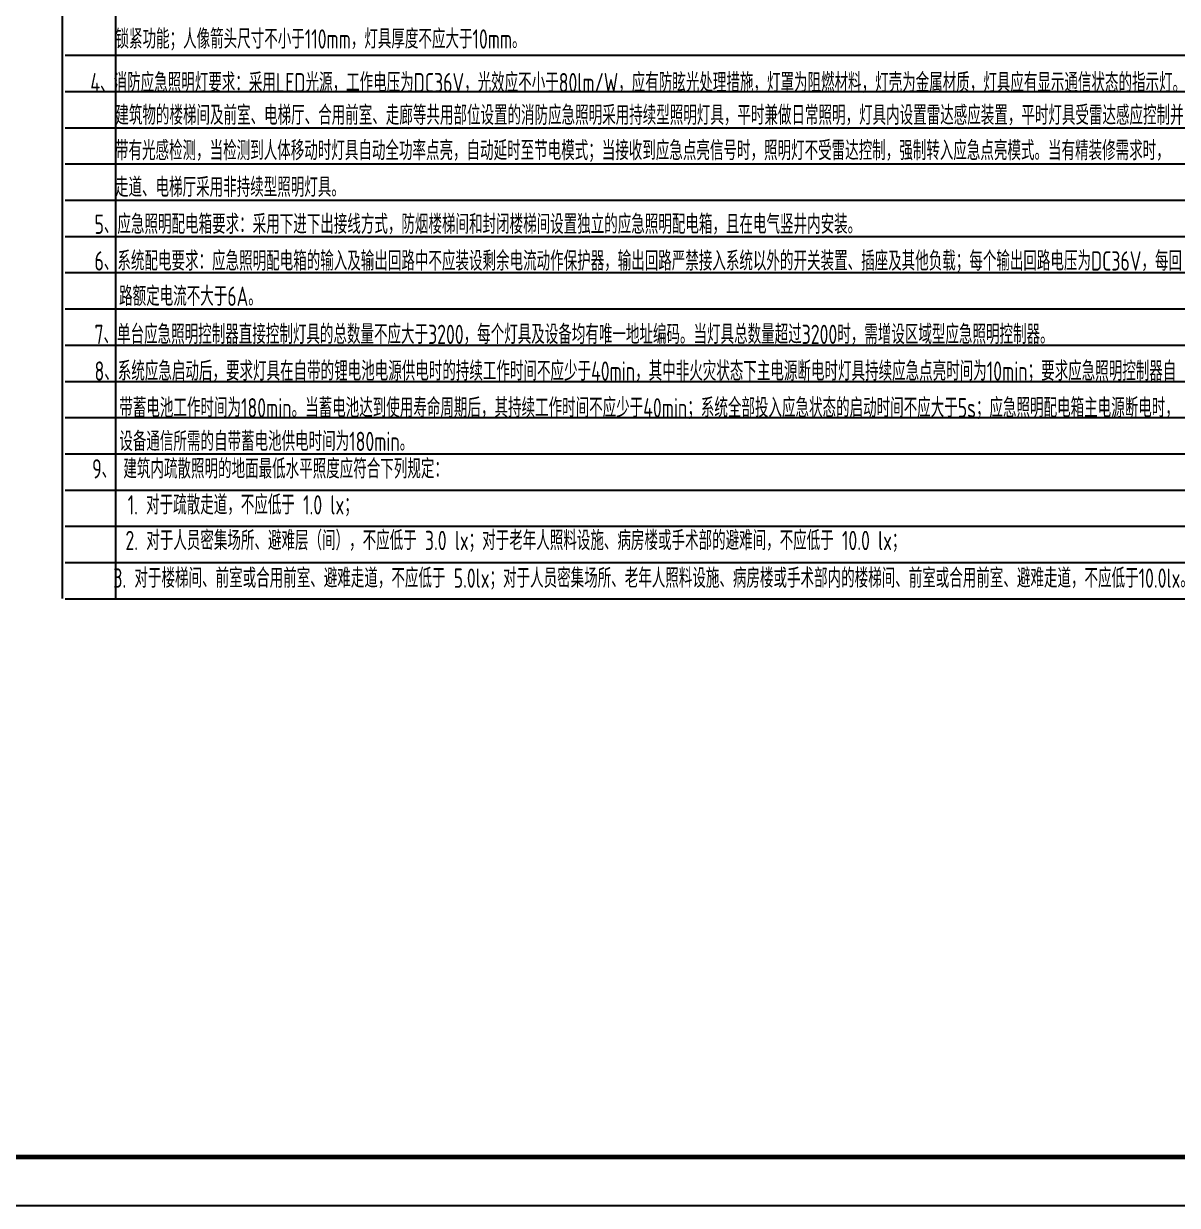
# Model space of a CAD drawing. Extents: x 12152 to 491505, y 111028 to 412681.
# Drawn here: x 51008 to 74898, y 329535 to 353996 of the extents above; entities that cross this region are included whole.
import ezdxf

# ---------------------------------------------------------------- set-up
doc = ezdxf.new("R2010")
doc.units = 0
doc.header["$LTSCALE"] = 1000
doc.header["$MEASUREMENT"] = 0
for name, color, linetype in [('E-说明格栅', 9, 'Continuous'), ('EQUIP-照明', 3, 'Continuous'), ('TEL_TITLE', 7, 'Continuous')]:
    doc.layers.add(name, color=color, linetype=linetype)
doc.styles.add('TSSD_DIMENSION', font='Tssdeng.shx', dxfattribs={"width": 0.7, "bigfont": 'hztxt.shx'})

msp = doc.modelspace()

# ---------------------------------------------------------------- linework, layer by layer
for points in [[(51807.2, 370543.3), (51807.2, 342097.4)], [(52908.4, 370365), (52908.4, 342097.4)]]:
    msp.add_lwpolyline(points)
at = {"layer": 'E-说明格栅', "color": 9}
for p, q in [((51871.3, 353341.3), (76402.9, 353341.3)), ((51871.3, 352591.3), (76402.9, 352591.3)), ((51871.3, 351841.3), (76402.9, 351841.3)), ((51871.3, 351091.3), (76402.9, 351091.3)), ((51871.3, 350341.3), (76402.9, 350341.3)), ((51871.3, 349591.3), (76402.9, 349591.3)), ((51871.3, 348841.3), (76402.9, 348841.3)), ((51871.3, 348091.3), (76402.9, 348091.3)), ((51871.3, 347341.3), (76402.9, 347341.3)), ((51871.3, 346591.3), (76402.9, 346591.3)), ((51871.3, 345841.3), (76402.9, 345841.3)), ((51871.3, 345091.3), (76402.9, 345091.3)), ((51871.3, 344341.3), (76402.9, 344341.3)), ((51871.3, 343591.3), (76402.9, 343591.3)), ((51871.3, 342841.3), (76402.9, 342841.3)), ((51871.3, 342091.3), (76402.9, 342091.3))]:
    msp.add_line(p, q, dxfattribs=at)
at = {"layer": 'TEL_TITLE'}
msp.add_lwpolyline([(12545.9, 329534.9), (86845.9, 329534.9), (86845.9, 371534.9), (12545.9, 371534.9)], close=True, dxfattribs=at)
at = {"layer": 'TEL_TITLE', "const_width": 100}
msp.add_lwpolyline([(15045.9, 330534.9), (85845.9, 330534.9), (85845.9, 370534.9), (15045.9, 370534.9)], close=True, dxfattribs=at)

# ---------------------------------------------------------------- texts
at = {"layer": 'EQUIP-照明', "color": 0, "style": 'TSSD_DIMENSION', "width": 0.7}
for s, p in [('锁紧功能；人像箭头尺寸不小于110mm，灯具厚度不应大于10mm。', (52910, 353478.2)), ('4、消防应急照明灯要求：采用LED光源，工作电压为DC36V，光效应不小于80lm/W，应有防眩光处理措施，灯罩为阻燃材料，灯壳为金属材质，灯具应有显示通信状态的指示灯。', (52390.2, 352574.2)), ('建筑物的楼梯间及前室、电梯厅、合用前室、走廊等共用部位设置的消防应急照明采用持续型照明灯具，平时兼做日常照明，灯具内设置雷达感应装置，平时灯具受雷达感应控制并', (52907.4, 351899.8)), ('带有光感检测，当检测到人体移动时灯具自动全功率点亮，自动延时至节电模式；当接收到应急点亮信号时，照明灯不受雷达控制，强制转入应急点亮模式。当有精装修需求时，', (52899.3, 351168.9)), ('走道、电梯厅采用非持续型照明灯具。', (52899.3, 350408.9)), ('5、应急照明配电箱要求：采用下进下出接线方式，防烟楼梯间和封闭楼梯间设置独立的应急照明配电箱，且在电气竖井内安装。', (52476, 349643.9)), ('6、系统配电要求：应急照明配电箱的输入及输出回路中不应装设剩余电流动作保护器，输出回路严禁接入系统以外的开关装置、插座及其他负载；每个输出回路电压为DC36V，每回', (52476, 348883.9)), ('路额定电流不大于6A。', (52985.2, 348153)), ('7、单台应急照明控制器直接控制灯具的总数量不应大于3200，每个灯具及设备均有唯一地址编码。当灯具总数量超过3200时，需增设区域型应急照明控制器。', (52476, 347363.9)), ('8、系统应急启动后，要求灯具在自带的锂电池电源供电时的持续工作时间不应少于40min，其中非火灾状态下主电源断电时灯具持续应急点亮时间为10min；要求应急照明控制器自', (52476, 346603.9)), ('带蓄电池工作时间为180min。当蓄电池达到使用寿命周期后，其持续工作时间不应少于40min；系统全部投入应急状态的启动时间不应大于5s；应急照明配电箱主电源断电时，', (52989.4, 345843.9)), ('设备通信所需的自带蓄电池供电时间为180min。', (52989.4, 345148.5)), ('9、 建筑内疏散照明的地面最低水平照度应符合下列规定：            ', (52426.7, 344579.9)), (' 1. 对于疏散走道，不应低于 1.0 lx； ', (52992.4, 343835)), (' 2. 对于人员密集场所、避难层（间），不应低于 3.0 lx；对于老年人照料设施、病房楼或手术部的避难间，不应低于 10.0 lx；  ', (52946, 343097.3)), ('    3. 对于楼梯间、前室或合用前室、避难走道，不应低于 5.0lx；对于人员密集场所、老年人照料设施、病房楼或手术部内的楼梯间、前室或合用前室、避难走道，不应低于10.0lx。', (52186.1, 342318.1))]:
    msp.add_text(s, height=400, dxfattribs=at).set_placement(p)

doc.saveas('drawing.dxf')
